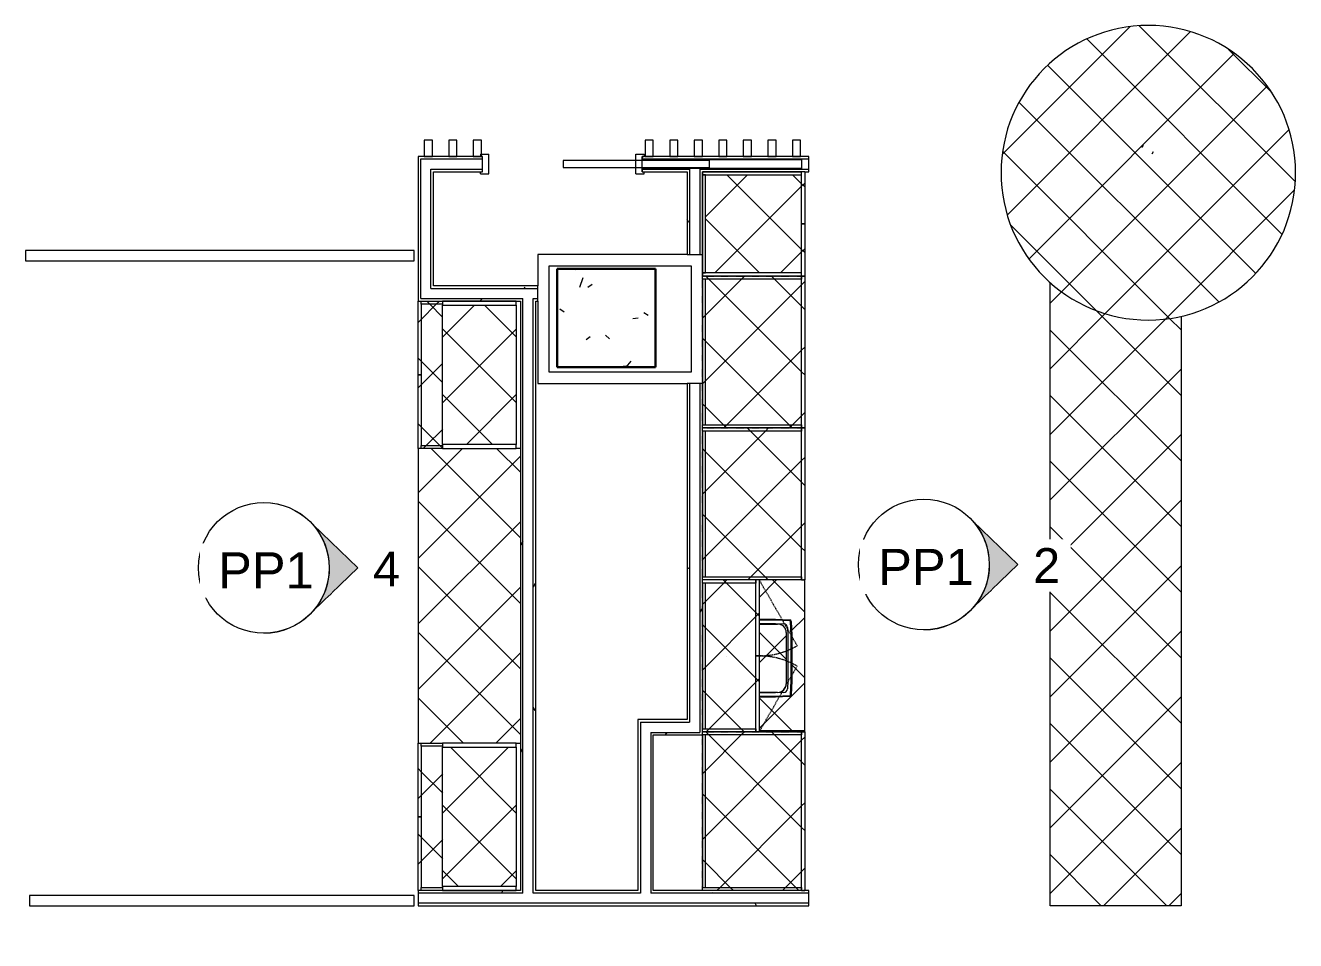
# Model space of a CAD drawing. Header units: inches. Extents: x 45807 to 48637, y -37659 to -35436.
# Drawn here: x 46047.4 to 46357.9, y -37181 to -36957.3 of the extents above; entities that cross this region are included whole.
import ezdxf

# ---------------------------------------------------------------- set-up
doc = ezdxf.new("R2010")
doc.units = ezdxf.units.IN
doc.header["$MEASUREMENT"] = 0
doc.linetypes.add('Dash', pattern=[0.25, 0.125, -0.125])
doc.linetypes.add('Hidden', pattern=[0.28125, 0.1875, -0.09375])
for name, color, linetype, lineweight in [('A-DOOR', 31, 'Continuous', 13), ('A-DOOR-FRAM', 31, 'Continuous', 20), ('A-GLAZ-CURT', 52, 'Continuous', 9), ('A-WALL', 113, 'Continuous', 9), ('A-WALL-PATT', 111, 'Continuous', 13), ('G-ANNO-SYMB', 111, 'Continuous', 9), ('I-WALL', 2, 'Continuous', 9), ('P-SANR-FIXT', 6, 'Continuous', 9), ('Q-CASE', 31, 'Continuous', 9), ('Q-CASE-HDLN', 31, 'Dash', 9), ('S-COLS', 52, 'Continuous', 9)]:
    doc.layers.add(name, color=color, linetype=linetype, lineweight=lineweight)
doc.styles.add('Arial', font='arial.ttf', dxfattribs={"height": 8.851796})
doc.styles.add('Swis721 Lt BT', font='swissl.ttf', dxfattribs={"height": 8.514638})
pattern_1 = [(0, (0, 0), (30.72, 7.68), [1.267, -21.773, 1.267, -21.773, -122.88]), (0, (0, 0), (30.72, 7.68), [-46.08, 1.267, -44.813, 1.267, -21.773, -53.76]), (0, (0, 0), (30.72, 7.68), [-115.2, 1.267, -14.093, 1.267, -37.133]), (120, (11.52, 3.84), (-22.0110751, 22.7643004), [1.267, -21.773, 1.267, -21.773, -122.88]), (120, (11.52, 3.84), (-22.0110751, 22.7643004), [-46.08, 1.267, -44.813, 1.267, -21.773, -53.76]), (120, (11.52, 3.84), (-22.0110751, 22.7643004), [-115.2, 1.267, -14.093, 1.267, -37.133]), (240, (15.36, 19.2), (-8.7089249, -30.4443004), [1.267, -21.773, 1.267, -21.773, -122.88]), (240, (15.36, 19.2), (-8.7089249, -30.4443004), [-46.08, 1.267, -44.813, 1.267, -21.773, -53.76]), (240, (15.36, 19.2), (-8.7089249, -30.4443004), [-115.2, 1.267, -14.093, 1.267, -37.133])]
pattern_2 = [(45, (0, 4), (-8.012227, 8.012227), []), (135, (0, 4), (-8.012227, -8.012227), [])]
pattern_3 = [(315, (37131.968, 46210.571), (8.012227, 8.012227), []), (45, (37131.968, 46210.571), (-8.012227, 8.012227), [])]
pattern_4 = [(315, (37020.593, 46207.619), (8.012227, 8.012227), []), (45, (37020.593, 46207.619), (-8.012227, 8.012227), [])]
pattern_5 = [(315, (37170.718, 46210.571), (8.012227, 8.012227), []), (45, (37170.718, 46210.571), (-8.012227, 8.012227), [])]
pattern_6 = [(45, (0, 0), (-8.012227, 8.012227), []), (135, (0, 0), (-8.012227, -8.012227), [])]
pattern_7 = [(315, (37094.843, 46210.571), (8.012227, 8.012227), []), (45, (37094.843, 46210.571), (-8.012227, 8.012227), [])]
pattern_8 = [(315, (37057.718, 46210.571), (8.012227, 8.012227), []), (45, (37057.718, 46210.571), (-8.012227, 8.012227), [])]
pattern_9 = [(135, (-37022.727, -46169.796), (-8.012227, -8.012227), []), (225, (-37022.727, -46169.796), (8.012227, -8.012227), [])]
pattern_10 = [(135, (-37130.727, -46169.796), (-8.012227, -8.012227), []), (225, (-37130.727, -46169.796), (8.012227, -8.012227), [])]

# ---------------------------------------------------------------- blocks, each defined once
blk = doc.blocks.new('Concrete-Rectangular-Column - 24 x 24-4718055-FIRST FLOOR CONSTRUCTION')
at = {"layer": 'S-COLS'}
h = blk.add_hatch(dxfattribs=at)
h.set_pattern_fill('FP2_2', color=256, style=0, pattern_type=2)
h.set_pattern_definition([(50, (-46189.434, 37028.848), (27.5427005, -2.409921), [2.88, -31.68]), (355, (-46189.434, 37028.848), (-5.327844, 28.884266), [2.304, -25.344]), (100.451, (-46187.138, 37028.647), (22.215316, 26.47393), [2.448, -26.924]), (46.184, (-46189.434, 37036.528), (40.981875, -6.356422), [4.32, -47.52]), (96.636, (-46186.018, 37035.998), (35.890748, 37.40619), [3.671, -40.386]), (351.184, (-46189.434, 37036.53), (35.890973, 37.406216), [3.456, -38.016]), (21, (-46185.594, 37034.608), (22.921036, -15.4607306), [2.88, -31.68]), (326, (-46185.594, 37034.608), (9.343532, 27.845738), [2.304, -25.344]), (71.451, (-46183.683, 37033.32), (32.264769, 12.384422), [2.448, -26.924]), (37.5, (-46189.434, 37028.848), (0.466855, 12.782707), [1.267, -23.77, 1.267, -24.461, -25.44]), (37.5, (-46189.434, 37028.848), (0.466855, 12.782707), [-50.765, 1.267, -24.173]), (7.5, (-46189.434, 37028.848), (10.1015895, 15.1450904), [1.267, -13.402, 1.267, -23.194, -9.696]), (7.5, (-46189.434, 37028.848), (10.1015895, 15.1450904), [-39.13, 1.267, -8.429]), (327.5, (-46197.997, 37028.848), (20.4991609, -0.8657796), [1.267, -8.333, 1.267, -28.685, -39.744]), (327.5, (-46197.997, 37028.848), (20.4991609, -0.8657796), [-39.552, 1.267, -38.477]), (317.5, (-46201.837, 37028.848), (22.3947794, 3.844288), [1.267, -11.213, 1.267, -18.624, -28.224]), (317.5, (-46201.837, 37028.848), (22.3947794, 3.844288), [-32.371, 1.267, -26.957])])
h.paths.add_polyline_path([(-12, -12), (12, -12), (12, 12), (-12, 12), (-12, 3.12)], flags=0)
at = {"layer": 'S-COLS', "lineweight": 30}
for p, q in [((12, 12), (-12, 12)), ((-12, 12), (-12, -12)), ((12, -12), (12, 12)), ((-12, -12), (12, -12))]:
    blk.add_line(p, q, dxfattribs=at)
blk = doc.blocks.new('Casework 1 - Casework 1-4851635-FIRST FLOOR CONSTRUCTION')
at = {"layer": 'Q-CASE'}
h = blk.add_hatch(dxfattribs=at)
h.set_pattern_fill('FP2_15', color=256, style=0, pattern_type=2)
h.set_pattern_definition([(45, (0, 3.25), (-8.012227, 8.012227), []), (135, (0, 3.25), (-8.012227, -8.012227), [])])
h.paths.add_polyline_path([(46234.44, -37126.47), (46237.93, -37126.47), (46237.93, -37089.6), (46226.81, -37089.6), (46226.81, -37099.22), (46230.82, -37099.22), (46234.39, -37099.42), (46234.54, -37099.49), (46234.65, -37099.74), (46234.81, -37103.7), (46234.81, -37114.24), (46234.61, -37117.8), (46234.54, -37117.96), (46234.29, -37118.07), (46230.27, -37118.22), (46226.81, -37118.22), (46226.81, -37126.47), (46234.39, -37126.47)], flags=0)
h.paths.add_polyline_path([(46231.31, -37117.07), (46231.85, -37117), (46232.36, -37116.79), (46232.79, -37116.46), (46233.13, -37116.02), (46233.33, -37115.52), (46233.41, -37114.97), (46233.39, -37102.31), (46233.33, -37101.93), (46233.13, -37101.42), (46232.78, -37100.98), (46232.36, -37100.66), (46231.85, -37100.45), (46231.31, -37100.38), (46226.81, -37100.38), (46226.81, -37117.07), (46230.83, -37117.07)], flags=0)
blk.add_line((46237.93, -37126.47), (46237.93, -37089.6), dxfattribs=at)
blk = doc.blocks.new('P-Sink-Rectangular - PSR1918-3060176-FIRST FLOOR CONSTRUCTION')
at = {"layer": 'P-SANR-FIXT'}
for p, q in [((0.5, 6.96), (0.5, 6.97)), ((-0.5, 2.97), (-0.5, 2.97)), ((-9.5, -4.97), (-9.5, -1)), ((-9.28, -1), (-9.28, -4.96)), ((-8.5, -5.01), (-8.5, -1)), ((-8.35, -5.5), (-8.35, -1)), ((-8.35, -5.5), (-8.35, -1)), ((8.35, -1), (8.35, -5.5)), ((8.35, -1), (8.35, -5.5)), ((8.5, -1), (8.5, -5.01)), ((9.28, -4.96), (9.28, -1)), ((9.5, -1), (9.5, -4.97)), ((-9.5, -4.97), (-9.28, -4.96)), ((-9.34, -8.49), (-9.5, -4.97)), ((-9.28, -4.96), (-9.13, -8.48)), ((-8.42, -6.97), (-8.5, -5.01)), ((8.5, -5.01), (8.42, -6.97)), ((9.13, -8.48), (9.28, -4.96)), ((9.5, -4.97), (9.28, -4.96)), ((9.5, -4.97), (9.34, -8.49)), ((-5.52, -9), (-8.99, -8.84)), ((-8.98, -8.63), (-5.51, -8.78)), ((-5.51, -8), (-7.47, -7.92)), ((6.25, -7.6), (-6.25, -7.6)), ((6.25, -7.6), (-6.25, -7.6)), ((-5.52, -9), (-5.51, -8.78)), ((5.52, -9), (-5.52, -9)), ((5.51, -8), (-5.51, -8)), ((-5.51, -8.78), (5.51, -8.78)), ((7.47, -7.92), (5.51, -8)), ((5.51, -8.78), (8.98, -8.63)), ((5.52, -9), (5.51, -8.78)), ((8.99, -8.84), (5.52, -9))]:
    blk.add_line(p, q, dxfattribs=at)
for centre, radius, start, end in [((-6.25, -5.5), 2.1, 180, 199.9712), ((-6.25, -5.5), 2.1, 180, 270), ((-6.25, -5.5), 2.1, 180, 270), ((6.25, -5.5), 2.1, 270, 360), ((6.25, -5.5), 2.1, 270, 360), ((6.25, -5.5), 2.1, 340.0288, 360), ((-8.97, -8.47), 0.371, 182.5667, 267.4333), ((-8.97, -8.47), 0.156, 182.5667, 267.4333), ((-7.42, -6.92), 0.995, 182.5667, 267.4333), ((-6.25, -5.5), 2.1, 205.0288, 244.9712), ((-6.25, -5.5), 2.1, 250.0288, 270), ((6.25, -5.5), 2.1, 270, 289.9712), ((6.25, -5.5), 2.1, 295.0288, 334.9712), ((7.42, -6.92), 0.995, 272.5667, 357.4333), ((8.97, -8.47), 0.156, 272.5667, 357.4333), ((8.97, -8.47), 0.371, 272.5667, 357.4333)]:
    blk.add_arc(centre, radius, start, end, dxfattribs=at)
blk = doc.blocks.new('Single Flush Pocket - Int-PO-F-WDMF-36_ x 84_-4852790-FIRST FLOOR CONSTRUCTION')
at = {"layer": 'A-DOOR', "lineweight": 20}
for p, q in [((0.1875, 0.875), (0.1875, -0.875)), ((36, 0.875), (0.1875, 0.875)), ((36, -0.875), (36, 0.875)), ((0.1875, -0.875), (36, -0.875))]:
    blk.add_line(p, q, dxfattribs=at)
at = {"layer": 'A-DOOR', "lineweight": 9}
blk.add_arc((36, 0.875), 35.8125, 180, 180.5, dxfattribs=at)
at = {"layer": 'A-DOOR-FRAM'}
for p, q in [((-20, 2.375), (-18, 2.375)), ((-20, 2.375), (-20, 1.875)), ((-20, 1.875), (-19.5, 1.875)), ((-19.5, -1.875), (-19.5, 1.875)), ((-18, -2.375), (-18, 2.375)), ((18.000004, -2.375), (18.000004, 2.375)), ((18.000004, 2.375), (20.000004, 2.375)), ((19.500004, 1.875), (20.000004, 1.875)), ((19.500004, -1.875), (19.500004, 1.875)), ((20.000004, 2.375), (20.000004, 1.875)), ((-20, -1.875), (-19.5, -1.875)), ((-20, -2.375), (-20, -1.875)), ((-20, -2.375), (-18, -2.375)), ((18.000004, -2.375), (20.000004, -2.375)), ((19.500004, -1.875), (20.000004, -1.875)), ((20.000004, -2.375), (20.000004, -1.875))]:
    blk.add_line(p, q, dxfattribs=at)
blk = doc.blocks.new('Casework 3 - Casework 3-4855344-FIRST FLOOR CONSTRUCTION')
at = {"layer": 'Q-CASE'}
h = blk.add_hatch(dxfattribs=at)
h.set_pattern_fill('FP2_16', color=256, style=0, pattern_type=2)
h.set_pattern_definition(pattern_2)
h.paths.add_polyline_path([(46297.93, -37168.47), (46329.93, -37168.47), (46329.93, -37024.39), (46328.18, -37024.8), (46324.03, -37025.29), (46319.84, -37025.29), (46315.68, -37024.8), (46311.61, -37023.84), (46307.67, -37022.4), (46303.93, -37020.52), (46300.44, -37018.22), (46297.93, -37016.12), (46297.93, -37159.01)], flags=0)
for p, q in [((46297.93, -37168.47), (46297.93, -37016.12)), ((46329.93, -37024.39), (46329.93, -37168.47)), ((46329.93, -37168.47), (46297.93, -37168.47))]:
    blk.add_line(p, q, dxfattribs=at)
blk = doc.blocks.new('CW Cupbd Ohead - 23_5_h x 13 7_8_d - 2 Doors - 1 Shelf-5302010-FIRST FLOOR CONSTRUCTION')
at = {"layer": 'Q-CASE'}
h = blk.add_hatch(dxfattribs=at)
h.set_pattern_fill('FP2_17', color=256, style=0, pattern_type=2)
h.set_pattern_definition(pattern_3)
h.paths.add_polyline_path([(2, -2.36), (2, -15.45), (2.75, -15.45), (2.75, -2.36)], flags=0)
h = blk.add_hatch(dxfattribs=at)
h.set_pattern_fill('FP2_17', color=256, style=0, pattern_type=2)
h.set_pattern_definition(pattern_3)
h.paths.add_polyline_path([(2.75, -2.36), (2.75, -3.11), (38.37, -3.11), (38.37, -2.36), (5, -2.36)], flags=0)
h = blk.add_hatch(dxfattribs=at)
h.set_pattern_fill('FP2_17', color=256, style=0, pattern_type=2)
h.set_pattern_definition(pattern_3)
h.paths.add_polyline_path([(38.37, -3.11), (38.37, -15.45), (39.12, -15.45), (39.12, -2.36), (38.37, -2.36)], flags=0)
h = blk.add_hatch(dxfattribs=at)
h.set_pattern_fill('FP2_17', color=256, style=0, pattern_type=2)
h.set_pattern_definition(pattern_3)
h.paths.add_polyline_path([(2.75, -15.45), (38.37, -15.45), (38.37, -3.11), (2.75, -3.11), (2.75, -4.94)], flags=0)
h = blk.add_hatch(dxfattribs=at)
h.set_pattern_fill('FP2_17', color=256, style=0, pattern_type=2)
h.set_pattern_definition(pattern_3)
h.paths.add_polyline_path([(2, -16.24), (20.56, -16.24), (20.56, -15.45), (2, -15.45)], flags=0)
h = blk.add_hatch(dxfattribs=at)
h.set_pattern_fill('FP2_17', color=256, style=0, pattern_type=2)
h.set_pattern_definition(pattern_3)
h.paths.add_polyline_path([(20.56, -16.24), (39.12, -16.24), (39.12, -15.45), (20.56, -15.45)], flags=0)
for p, q in [((2, -2.36), (2.75, -2.36)), ((2.75, -2.36), (2.75, -15.45)), ((38.37, -2.36), (2.75, -2.36)), ((38.37, -2.36), (39.12, -2.36)), ((38.37, -15.45), (38.37, -2.36)), ((2.75, -3.11), (38.37, -3.11)), ((2, -15.45), (20.56, -15.45)), ((2.75, -15.45), (2, -15.45)), ((20.56, -16.24), (20.56, -15.45)), ((20.56, -15.45), (39.12, -15.45)), ((20.56, -15.45), (20.56, -16.24)), ((39.12, -15.45), (38.37, -15.45)), ((20.56, -16.24), (2, -16.24)), ((39.12, -16.24), (20.56, -16.24))]:
    blk.add_line(p, q, dxfattribs=at)
at = {"layer": 'Q-CASE', "linetype": 'Hidden'}
for p, q in [((2, -16.24), (18.07, -25.52)), ((39.12, -16.24), (23.04, -25.52))]:
    blk.add_line(p, q, dxfattribs=at)
for centre, start, end in [((2, -16.24), 330, 0.5), ((39.12, -16.24), 179.5, 210)]:
    blk.add_arc(centre, 18.56, start, end, dxfattribs=at)
at = {"layer": 'Q-CASE-HDLN'}
for p, q in [((2, -2.36), (39.12, -2.36)), ((39.12, -16.24), (2, -16.24))]:
    blk.add_line(p, q, dxfattribs=at)
blk = doc.blocks.new('CW Cupbd Combined - Oven Tower 90_h x 24_d - Single Shelf-5299906-FIRST FLOOR CONSTRUCTION')
at = {"layer": 'Q-CASE'}
h = blk.add_hatch(dxfattribs=at)
h.set_pattern_fill('FP2_18', color=256, style=0, pattern_type=2)
h.set_pattern_definition(pattern_4)
h.paths.add_polyline_path([(2.75, -29.56), (26.75, -29.56), (26.75, -6.06), (2.75, -6.06), (2.75, -7.89)], flags=0)
h = blk.add_hatch(dxfattribs=at)
h.set_pattern_fill('FP2_18', color=256, style=0, pattern_type=2)
h.set_pattern_definition(pattern_4)
h.paths.add_polyline_path([(2, -30.31), (14.75, -30.31), (14.75, -29.56), (2, -29.56)], flags=0)
h = blk.add_hatch(dxfattribs=at)
h.set_pattern_fill('FP2_18', color=256, style=0, pattern_type=2)
h.set_pattern_definition(pattern_4)
h.paths.add_polyline_path([(14.75, -29.56), (14.75, -30.31), (27.5, -30.31), (27.5, -29.56), (26.75, -29.56)], flags=0)
at = {"layer": 'Q-CASE', "lineweight": 20}
for p, q in [((2.75, -5.31), (2, -5.31)), ((2.75, -29.56), (2.75, -5.31)), ((26.75, -5.31), (2.75, -5.31)), ((2.75, -5.31), (2.75, -6.06)), ((2.75, -6.06), (26.75, -6.06)), ((27.5, -5.31), (26.75, -5.31)), ((26.75, -5.31), (26.75, -29.56)), ((26.75, -6.06), (26.75, -5.31)), ((27.5, -29.56), (27.5, -5.31))]:
    blk.add_line(p, q, dxfattribs=at)
at = {"layer": 'Q-CASE'}
for p, q in [((2, -29.56), (14.75, -29.56)), ((14.75, -30.31), (2, -30.31)), ((14.75, -30.31), (14.75, -29.56)), ((14.75, -29.56), (27.5, -29.56)), ((14.75, -29.56), (14.75, -30.31)), ((27.5, -30.31), (14.75, -30.31)), ((27.5, -30.31), (27.5, -29.56))]:
    blk.add_line(p, q, dxfattribs=at)
blk = doc.blocks.new('CW Cupbd Ohead - 23_5_h x 13 7_8_d - Tophung - 1 Shelf-5298742-FIRST FLOOR CONSTRUCTION')
at = {"layer": 'Q-CASE'}
h = blk.add_hatch(dxfattribs=at)
h.set_pattern_fill('FP2_19', color=256, style=0, pattern_type=2)
h.set_pattern_definition(pattern_5)
h.paths.add_polyline_path([(2, -26.57), (2.75, -26.57), (2.75, -2.36), (2, -2.36), (2, -3.11)], flags=0)
h = blk.add_hatch(dxfattribs=at)
h.set_pattern_fill('FP2_19', color=256, style=0, pattern_type=2)
h.set_pattern_definition(pattern_5)
h.paths.add_polyline_path([(2.75, -3.11), (40, -3.11), (40, -2.36), (2.75, -2.36)], flags=0)
h = blk.add_hatch(dxfattribs=at)
h.set_pattern_fill('FP2_19', color=256, style=0, pattern_type=2)
h.set_pattern_definition(pattern_5)
h.paths.add_polyline_path([(40, -21.46), (40, -26.57), (40.75, -26.57), (40.75, -2.36), (40, -2.36), (40, -4.94)], flags=0)
h = blk.add_hatch(dxfattribs=at)
h.set_pattern_fill('FP2_19', color=256, style=0, pattern_type=2)
h.set_pattern_definition(pattern_5)
h.paths.add_polyline_path([(2.75, -26.57), (40, -26.57), (40, -3.11), (2.75, -3.11)], flags=0)
at = {"layer": 'Q-CASE-HDLN', "linetype": 'Continuous'}
h = blk.add_hatch(dxfattribs=at)
h.set_pattern_fill('FP2_19', color=256, style=0, pattern_type=2)
h.set_pattern_definition(pattern_5)
h.paths.add_polyline_path([(2, -26.57), (2, -27.36), (40.75, -27.36), (40.75, -26.57), (7.71, -26.57)], flags=0)
at = {"layer": 'Q-CASE'}
for p, q in [((2, -2.36), (2.75, -2.36)), ((2, -26.57), (2, -2.36)), ((2.75, -2.36), (2.75, -26.57)), ((40, -2.36), (2.75, -2.36)), ((40, -2.36), (40.75, -2.36)), ((40, -26.57), (40, -2.36)), ((40.75, -26.57), (40.75, -2.36)), ((2.75, -3.11), (40, -3.11)), ((2, -26.57), (40.75, -26.57)), ((2, -26.57), (2, -27.36)), ((2.75, -26.57), (2, -26.57)), ((40.75, -27.36), (2, -27.36)), ((40.75, -26.57), (40, -26.57)), ((40.75, -27.36), (40.75, -26.57))]:
    blk.add_line(p, q, dxfattribs=at)
at = {"layer": 'Q-CASE-HDLN'}
for p, q in [((2, -27.36), (2, -2.36)), ((2, -2.36), (40.75, -2.36)), ((40.75, -2.36), (40.75, -27.36)), ((40.75, -27.36), (2, -27.36))]:
    blk.add_line(p, q, dxfattribs=at)
blk = doc.blocks.new('Casework 6 - Casework 2-4889148-FIRST FLOOR CONSTRUCTION')
at = {"layer": 'Q-CASE'}
h = blk.add_hatch(dxfattribs=at)
h.set_pattern_fill('FP2_20', color=256, style=0, pattern_type=2)
h.set_pattern_definition(pattern_6)
h.paths.add_polyline_path([(46143.43, -37132.72), (46168.43, -37132.72), (46168.43, -37060.72), (46143.43, -37060.72), (46143.43, -37085.38)], flags=0)
for p, q in [((46143.43, -37060.72), (46143.43, -37085.38)), ((46149.43, -37060.72), (46143.43, -37060.72)), ((46168.43, -37060.72), (46167.43, -37060.72)), ((46143.43, -37085.38), (46143.43, -37132.72)), ((46143.43, -37132.72), (46149.43, -37132.72)), ((46167.43, -37132.72), (46168.43, -37132.72))]:
    blk.add_line(p, q, dxfattribs=at)
blk = doc.blocks.new('FP_2_34-FIRST FLOOR CONSTRUCTION')
at = {"layer": 'Q-CASE'}
blk.add_line((46322.86, -36984.71), (46323.22, -36984.13), dxfattribs=at)
blk = doc.blocks.new('FP_2_35-FIRST FLOOR CONSTRUCTION')
at = {"layer": 'Q-CASE'}
blk.add_line((46320.65, -36982.57), (46320.3, -36983.15), dxfattribs=at)
blk = doc.blocks.new('Casework 7 - Casework 7-4890454-FIRST FLOOR CONSTRUCTION')
at = {"layer": 'Q-CASE'}
h = blk.add_hatch(dxfattribs=at)
h.set_pattern_fill('FP2_16', color=256, style=0, pattern_type=2)
h.set_pattern_definition(pattern_2)
h.paths.add_polyline_path([(46324.03, -37025.29), (46328.18, -37024.8), (46332.26, -37023.84), (46336.19, -37022.4), (46339.93, -37020.52), (46343.43, -37018.22), (46346.77, -37015.39), (46349.51, -37012.49), (46352.01, -37009.13), (46354.1, -37005.5), (46355.76, -37001.66), (46356.96, -36997.65), (46357.69, -36993.53), (46357.93, -36989.35), (46357.69, -36985.17), (46356.96, -36981.05), (46355.76, -36977.03), (46354.1, -36973.19), (46352.01, -36969.57), (46349.51, -36966.21), (46346.64, -36963.16), (46343.43, -36960.47), (46339.93, -36958.17), (46336.19, -36956.29), (46332.26, -36954.86), (46328.18, -36953.89), (46324.03, -36953.41), (46319.84, -36953.41), (46315.68, -36953.89), (46311.61, -36954.86), (46307.67, -36956.29), (46303.93, -36958.17), (46300.44, -36960.47), (46297.23, -36963.16), (46294.36, -36966.21), (46291.86, -36969.57), (46289.76, -36973.19), (46288.1, -36977.03), (46286.9, -36981.05), (46286.18, -36985.17), (46285.93, -36989.35), (46286.18, -36993.53), (46286.9, -36997.65), (46288.1, -37001.66), (46289.76, -37005.5), (46291.86, -37009.13), (46294.36, -37012.49), (46297.23, -37015.53), (46300.44, -37018.22), (46303.93, -37020.52), (46307.67, -37022.4), (46311.61, -37023.84), (46315.68, -37024.8), (46319.84, -37025.29)], flags=0)
for start, end in [(0, 180), (180, 0)]:
    blk.add_arc((46321.93, -36989.35), 36, start, end, dxfattribs=at)
for name in ['FP_2_35-FIRST FLOOR CONSTRUCTION', 'FP_2_34-FIRST FLOOR CONSTRUCTION']:
    blk.add_blockref(name, (0, 0), dxfattribs=at)
blk = doc.blocks.new('Casework 9 - Casework 9-5022409-FIRST FLOOR CONSTRUCTION')
at = {"layer": 'Q-CASE', "lineweight": 20}
for p, q in [((46146.93, -36985.35), (46144.93, -36985.35)), ((46144.93, -36985.35), (46144.93, -36989.35)), ((46146.93, -36989.35), (46146.93, -36985.35)), ((46152.93, -36985.35), (46150.93, -36985.35)), ((46150.93, -36985.35), (46150.93, -36989.35)), ((46152.93, -36989.35), (46152.93, -36985.35)), ((46158.93, -36985.35), (46156.93, -36985.35)), ((46156.93, -36985.35), (46156.93, -36989.35)), ((46158.93, -36989.35), (46158.93, -36985.35)), ((46200.93, -36985.35), (46198.93, -36985.35)), ((46198.93, -36985.35), (46198.93, -36989.35)), ((46200.93, -36989.35), (46200.93, -36985.35)), ((46206.93, -36985.35), (46204.93, -36985.35)), ((46204.93, -36985.35), (46204.93, -36989.35)), ((46206.93, -36989.35), (46206.93, -36985.35)), ((46212.93, -36985.35), (46210.93, -36985.35)), ((46210.93, -36985.35), (46210.93, -36989.35)), ((46212.93, -36989.35), (46212.93, -36985.35)), ((46218.93, -36985.35), (46216.93, -36985.35)), ((46216.93, -36985.35), (46216.93, -36989.35)), ((46218.93, -36989.35), (46218.93, -36985.35)), ((46224.93, -36985.35), (46222.93, -36985.35)), ((46222.93, -36985.35), (46222.93, -36989.35)), ((46224.93, -36989.35), (46224.93, -36985.35)), ((46230.93, -36985.35), (46228.93, -36985.35)), ((46228.93, -36985.35), (46228.93, -36989.35)), ((46230.93, -36989.35), (46230.93, -36985.35)), ((46236.93, -36985.35), (46234.93, -36985.35)), ((46234.93, -36985.35), (46234.93, -36989.35)), ((46236.93, -36989.35), (46236.93, -36985.35)), ((46144.93, -36989.35), (46146.93, -36989.35)), ((46150.93, -36989.35), (46152.93, -36989.35)), ((46156.93, -36989.35), (46158.93, -36989.35)), ((46198.93, -36989.35), (46200.93, -36989.35)), ((46204.93, -36989.35), (46206.93, -36989.35)), ((46210.93, -36989.35), (46212.93, -36989.35)), ((46216.93, -36989.35), (46218.93, -36989.35)), ((46222.93, -36989.35), (46224.93, -36989.35)), ((46228.93, -36989.35), (46230.93, -36989.35)), ((46234.93, -36989.35), (46236.93, -36989.35)), ((46146.93, -37236.47), (46144.93, -37236.47)), ((46144.93, -37236.47), (46144.93, -37240.47)), ((46146.93, -37240.47), (46146.93, -37236.47)), ((46152.93, -37236.47), (46150.93, -37236.47)), ((46150.93, -37236.47), (46150.93, -37240.47)), ((46152.93, -37240.47), (46152.93, -37236.47)), ((46158.93, -37236.47), (46156.93, -37236.47)), ((46156.93, -37236.47), (46156.93, -37240.47)), ((46158.93, -37240.47), (46158.93, -37236.47)), ((46164.93, -37236.47), (46162.93, -37236.47)), ((46162.93, -37236.47), (46162.93, -37240.47)), ((46164.93, -37240.47), (46164.93, -37236.47)), ((46170.93, -37236.47), (46168.93, -37236.47)), ((46168.93, -37236.47), (46168.93, -37240.47)), ((46170.93, -37240.47), (46170.93, -37236.47)), ((46176.93, -37236.47), (46174.93, -37236.47)), ((46174.93, -37236.47), (46174.93, -37240.47)), ((46176.93, -37240.47), (46176.93, -37236.47)), ((46182.93, -37236.47), (46180.93, -37236.47)), ((46180.93, -37236.47), (46180.93, -37240.47)), ((46182.93, -37240.47), (46182.93, -37236.47)), ((46188.93, -37236.47), (46186.93, -37236.47)), ((46186.93, -37236.47), (46186.93, -37240.47)), ((46188.93, -37240.47), (46188.93, -37236.47)), ((46194.93, -37236.47), (46192.93, -37236.47)), ((46192.93, -37236.47), (46192.93, -37240.47)), ((46194.93, -37240.47), (46194.93, -37236.47)), ((46200.93, -37236.47), (46198.93, -37236.47)), ((46198.93, -37236.47), (46198.93, -37240.47)), ((46200.93, -37240.47), (46200.93, -37236.47)), ((46206.93, -37236.47), (46204.93, -37236.47)), ((46204.93, -37236.47), (46204.93, -37240.47)), ((46206.93, -37240.47), (46206.93, -37236.47)), ((46212.93, -37236.47), (46210.93, -37236.47)), ((46210.93, -37236.47), (46210.93, -37240.47)), ((46212.93, -37240.47), (46212.93, -37236.47)), ((46218.93, -37236.47), (46216.93, -37236.47)), ((46216.93, -37236.47), (46216.93, -37240.47)), ((46218.93, -37240.47), (46218.93, -37236.47)), ((46224.93, -37236.47), (46222.93, -37236.47)), ((46222.93, -37236.47), (46222.93, -37240.47)), ((46224.93, -37240.47), (46224.93, -37236.47)), ((46230.93, -37236.47), (46228.93, -37236.47)), ((46228.93, -37236.47), (46228.93, -37240.47)), ((46230.93, -37240.47), (46230.93, -37236.47)), ((46236.93, -37236.47), (46234.93, -37236.47)), ((46234.93, -37236.47), (46234.93, -37240.47)), ((46236.93, -37240.47), (46236.93, -37236.47)), ((46144.93, -37240.47), (46146.93, -37240.47)), ((46150.93, -37240.47), (46152.93, -37240.47)), ((46156.93, -37240.47), (46158.93, -37240.47)), ((46162.93, -37240.47), (46164.93, -37240.47)), ((46168.93, -37240.47), (46170.93, -37240.47)), ((46174.93, -37240.47), (46176.93, -37240.47)), ((46180.93, -37240.47), (46182.93, -37240.47)), ((46186.93, -37240.47), (46188.93, -37240.47)), ((46192.93, -37240.47), (46194.93, -37240.47)), ((46198.93, -37240.47), (46200.93, -37240.47)), ((46204.93, -37240.47), (46206.93, -37240.47)), ((46210.93, -37240.47), (46212.93, -37240.47)), ((46216.93, -37240.47), (46218.93, -37240.47)), ((46222.93, -37240.47), (46224.93, -37240.47)), ((46228.93, -37240.47), (46230.93, -37240.47)), ((46234.93, -37240.47), (46236.93, -37240.47))]:
    blk.add_line(p, q, dxfattribs=at)
blk = doc.blocks.new('Casework 14 - Casework 14-5071672-FIRST FLOOR CONSTRUCTION')
at = {"layer": 'Q-CASE', "lineweight": 20}
for p, q in [((46237.93, -37129.72), (46226.81, -37129.72)), ((46237.93, -37129.97), (46237.93, -37129.72))]:
    blk.add_line(p, q, dxfattribs=at)
blk = doc.blocks.new('CW Cupbd Ohead - 23_5_h x 13 7_8_d - Tophung - 1 Shelf-5302093-FIRST FLOOR CONSTRUCTION')
at = {"layer": 'Q-CASE'}
h = blk.add_hatch(dxfattribs=at)
h.set_pattern_fill('FP2_41', color=256, style=0, pattern_type=2)
h.set_pattern_definition(pattern_7)
h.paths.add_polyline_path([(2, -21.46), (2, -26.57), (2.75, -26.57), (2.75, -2.36), (2, -2.36), (2, -15.45)], flags=0)
h = blk.add_hatch(dxfattribs=at)
h.set_pattern_fill('FP2_41', color=256, style=0, pattern_type=2)
h.set_pattern_definition(pattern_7)
h.paths.add_polyline_path([(2.75, -3.11), (38.37, -3.11), (38.37, -2.36), (2.75, -2.36)], flags=0)
h = blk.add_hatch(dxfattribs=at)
h.set_pattern_fill('FP2_41', color=256, style=0, pattern_type=2)
h.set_pattern_definition(pattern_7)
h.paths.add_polyline_path([(38.37, -26.57), (39.12, -26.57), (39.12, -2.36), (38.37, -2.36), (38.37, -4.94)], flags=0)
h = blk.add_hatch(dxfattribs=at)
h.set_pattern_fill('FP2_41', color=256, style=0, pattern_type=2)
h.set_pattern_definition(pattern_7)
h.paths.add_polyline_path([(2.75, -3.11), (2.75, -26.57), (38.37, -26.57), (38.37, -3.11)], flags=0)
at = {"layer": 'Q-CASE-HDLN', "linetype": 'Continuous'}
h = blk.add_hatch(dxfattribs=at)
h.set_pattern_fill('FP2_41', color=256, style=0, pattern_type=2)
h.set_pattern_definition(pattern_7)
h.paths.add_polyline_path([(2, -26.57), (2, -27.36), (39.12, -27.36), (39.12, -26.57), (3.64, -26.57)], flags=0)
at = {"layer": 'Q-CASE'}
for p, q in [((2, -2.36), (2.75, -2.36)), ((2, -26.57), (2, -2.36)), ((2.75, -2.36), (2.75, -26.57)), ((38.37, -2.36), (2.75, -2.36)), ((38.37, -2.36), (39.12, -2.36)), ((38.37, -26.57), (38.37, -2.36)), ((39.12, -26.57), (39.12, -2.36)), ((2.75, -3.11), (38.37, -3.11)), ((2, -26.57), (39.12, -26.57)), ((2, -26.57), (2, -27.36)), ((2.75, -26.57), (2, -26.57)), ((39.12, -27.36), (2, -27.36)), ((39.12, -26.57), (38.37, -26.57)), ((39.12, -27.36), (39.12, -26.57))]:
    blk.add_line(p, q, dxfattribs=at)
at = {"layer": 'Q-CASE-HDLN'}
for p, q in [((2, -27.36), (2, -2.36)), ((2, -2.36), (39.12, -2.36)), ((39.12, -2.36), (39.12, -27.36)), ((39.12, -27.36), (2, -27.36))]:
    blk.add_line(p, q, dxfattribs=at)
blk = doc.blocks.new('CW Cupbd Ohead - 23_5_h x 13 7_8_d - Tophung - 1 Shelf-V36-FIRST FLOOR CONSTRUCTION')
at = {"layer": 'Q-CASE'}
h = blk.add_hatch(dxfattribs=at)
h.set_pattern_fill('FP2_42', color=256, style=0, pattern_type=2)
h.set_pattern_definition(pattern_8)
h.paths.add_polyline_path([(2, -3.11), (2, -26.57), (2.75, -26.57), (2.75, -2.36), (2, -2.36)], flags=0)
h = blk.add_hatch(dxfattribs=at)
h.set_pattern_fill('FP2_42', color=256, style=0, pattern_type=2)
h.set_pattern_definition(pattern_8)
h.paths.add_polyline_path([(2.75, -3.11), (38.37, -3.11), (38.37, -2.36), (2.75, -2.36)], flags=0)
h = blk.add_hatch(dxfattribs=at)
h.set_pattern_fill('FP2_42', color=256, style=0, pattern_type=2)
h.set_pattern_definition(pattern_8)
h.paths.add_polyline_path([(38.37, -26.57), (39.12, -26.57), (39.12, -2.36), (38.37, -2.36), (38.37, -4.94)], flags=0)
h = blk.add_hatch(dxfattribs=at)
h.set_pattern_fill('FP2_42', color=256, style=0, pattern_type=2)
h.set_pattern_definition(pattern_8)
h.paths.add_polyline_path([(2.75, -26.57), (38.37, -26.57), (38.37, -3.11), (2.75, -3.11), (2.75, -4.94)], flags=0)
at = {"layer": 'Q-CASE-HDLN', "linetype": 'Continuous'}
h = blk.add_hatch(dxfattribs=at)
h.set_pattern_fill('FP2_42', color=256, style=0, pattern_type=2)
h.set_pattern_definition(pattern_8)
h.paths.add_polyline_path([(2, -27.36), (39.12, -27.36), (39.12, -26.57), (2, -26.57)], flags=0)
at = {"layer": 'Q-CASE'}
for p, q in [((2, -2.36), (2.75, -2.36)), ((2, -26.57), (2, -2.36)), ((2.75, -2.36), (2.75, -26.57)), ((38.37, -2.36), (2.75, -2.36)), ((38.37, -2.36), (39.12, -2.36)), ((38.37, -26.57), (38.37, -2.36)), ((39.12, -26.57), (39.12, -2.36)), ((2.75, -3.11), (38.37, -3.11)), ((2, -26.57), (39.12, -26.57)), ((2, -26.57), (2, -27.36)), ((2.75, -26.57), (2, -26.57)), ((39.12, -27.36), (2, -27.36)), ((39.12, -26.57), (38.37, -26.57)), ((39.12, -27.36), (39.12, -26.57))]:
    blk.add_line(p, q, dxfattribs=at)
at = {"layer": 'Q-CASE-HDLN'}
for p, q in [((2, -27.36), (2, -2.36)), ((2, -2.36), (39.12, -2.36)), ((39.12, -2.36), (39.12, -27.36)), ((39.12, -27.36), (2, -27.36))]:
    blk.add_line(p, q, dxfattribs=at)
blk = doc.blocks.new('CW Cupbd - UB 34_5_h x 24_d - 2 Doors TRENDWAY-5404264-FIRST FLOOR CONSTRUCTION')
at = {"layer": 'Q-CASE'}
h = blk.add_hatch(dxfattribs=at)
h.set_pattern_fill('FP2_43', color=256, style=0, pattern_type=2)
h.set_pattern_definition(pattern_9)
h.paths.add_polyline_path([(2.75, -20.36), (2, -20.38), (2, -25.61), (2.75, -25.61), (2.75, -20.38)], flags=0)
h = blk.add_hatch(dxfattribs=at)
h.set_pattern_fill('FP2_43', color=256, style=0, pattern_type=2)
h.set_pattern_definition(pattern_9)
h.paths.add_polyline_path([(37.25, -25.61), (37.25, -20.36), (2.75, -20.38), (2.75, -25.61), (36.99, -25.61)], flags=0)
h = blk.add_hatch(dxfattribs=at)
h.set_pattern_fill('FP2_43', color=256, style=0, pattern_type=2)
h.set_pattern_definition(pattern_9)
h.paths.add_polyline_path([(38, -20.36), (37.99, -20.36), (37.25, -20.36), (37.25, -25.61), (38, -25.61)], flags=0)
h = blk.add_hatch(dxfattribs=at)
h.set_pattern_fill('FP2_43', color=256, style=0, pattern_type=2)
h.set_pattern_definition(pattern_9)
h.paths.add_polyline_path([(20, -26.36), (20, -25.61), (2, -25.61), (2, -26.36)], flags=0)
h = blk.add_hatch(dxfattribs=at)
h.set_pattern_fill('FP2_43', color=256, style=0, pattern_type=2)
h.set_pattern_definition(pattern_9)
h.paths.add_polyline_path([(38, -26.36), (38, -25.61), (20, -25.61), (20, -26.36), (37.25, -26.36)], flags=0)
for p, q in [((2.75, -20.38), (2.75, -25.61)), ((37.25, -25.61), (37.25, -20.36)), ((2.75, -25.61), (2, -25.61)), ((20, -26.36), (2, -26.36)), ((2.75, -25.61), (20, -25.61)), ((20, -26.36), (20, -25.61)), ((20, -25.61), (37.25, -25.61)), ((20, -25.61), (20, -26.36)), ((38, -26.36), (20, -26.36)), ((38, -25.61), (37.25, -25.61))]:
    blk.add_line(p, q, dxfattribs=at)
blk = doc.blocks.new('CW Cupbd - UB 34_5_h x 24_d - 2 Doors TRENDWAY-V37-FIRST FLOOR CONSTRUCTION')
at = {"layer": 'Q-CASE'}
h = blk.add_hatch(dxfattribs=at)
h.set_pattern_fill('FP2_44', color=256, style=0, pattern_type=2)
h.set_pattern_definition(pattern_10)
h.paths.add_polyline_path([(2.75, -20.36), (2, -20.36), (2, -25.61), (2.75, -25.61)], flags=0)
h = blk.add_hatch(dxfattribs=at)
h.set_pattern_fill('FP2_44', color=256, style=0, pattern_type=2)
h.set_pattern_definition(pattern_10)
h.paths.add_polyline_path([(37.25, -25.61), (37.25, -20.36), (2.75, -20.36), (2.75, -25.61), (36.99, -25.61)], flags=0)
h = blk.add_hatch(dxfattribs=at)
h.set_pattern_fill('FP2_44', color=256, style=0, pattern_type=2)
h.set_pattern_definition(pattern_10)
h.paths.add_polyline_path([(38, -20.36), (37.99, -20.36), (37.25, -20.36), (37.25, -25.61), (38, -25.61)], flags=0)
h = blk.add_hatch(dxfattribs=at)
h.set_pattern_fill('FP2_44', color=256, style=0, pattern_type=2)
h.set_pattern_definition(pattern_10)
h.paths.add_polyline_path([(20, -25.61), (2, -25.61), (2, -26.36), (20, -26.36)], flags=0)
h = blk.add_hatch(dxfattribs=at)
h.set_pattern_fill('FP2_44', color=256, style=0, pattern_type=2)
h.set_pattern_definition(pattern_10)
h.paths.add_polyline_path([(38, -25.61), (20, -25.61), (20, -26.36), (38, -26.36)], flags=0)
for p, q in [((2.75, -20.36), (2.75, -25.61)), ((37.25, -25.61), (37.25, -20.36)), ((2.75, -25.61), (2, -25.61)), ((20, -26.36), (2, -26.36)), ((2.75, -25.61), (20, -25.61)), ((20, -26.36), (20, -25.61)), ((20, -25.61), (37.25, -25.61)), ((20, -25.61), (20, -26.36)), ((38, -26.36), (20, -26.36)), ((38, -25.61), (37.25, -25.61))]:
    blk.add_line(p, q, dxfattribs=at)
blk = doc.blocks.new('Casework 10 - Casework 8-5405113-FIRST FLOOR CONSTRUCTION')
at = {"layer": 'Q-CASE'}
h = blk.add_hatch(dxfattribs=at)
h.set_pattern_fill('FP2_20', color=256, style=0, pattern_type=2)
h.set_pattern_definition(pattern_6)
h.paths.add_polyline_path([(46167.43, -37059.72), (46167.43, -37025.72), (46149.43, -37025.72), (46149.43, -37059.72), (46166.68, -37059.72)], flags=0)
at = {"layer": 'Q-CASE', "lineweight": 20}
for p, q in [((46167.43, -37024.72), (46149.43, -37024.72)), ((46149.43, -37024.72), (46149.43, -37025.72)), ((46149.43, -37025.72), (46167.43, -37025.72)), ((46167.43, -37025.72), (46167.43, -37024.72)), ((46167.43, -37059.72), (46149.43, -37059.72)), ((46149.43, -37059.72), (46149.43, -37060.72)), ((46149.43, -37060.72), (46167.43, -37060.72)), ((46167.43, -37060.72), (46167.43, -37059.72))]:
    blk.add_line(p, q, dxfattribs=at)
at = {"layer": 'Q-CASE'}
for p, q in [((46149.43, -37059.72), (46149.43, -37025.72)), ((46167.43, -37025.72), (46167.43, -37059.72))]:
    blk.add_line(p, q, dxfattribs=at)
blk = doc.blocks.new('Casework 16 - Casework 8-5406162-FIRST FLOOR CONSTRUCTION')
at = {"layer": 'Q-CASE'}
h = blk.add_hatch(dxfattribs=at)
h.set_pattern_fill('FP2_45', color=256, style=0, pattern_type=2)
h.set_pattern_definition([(45, (0, 108), (-8.012227, 8.012227), []), (135, (0, 108), (-8.012227, -8.012227), [])])
h.paths.add_polyline_path([(46149.43, -37059.72), (46167.43, -37059.72), (46167.43, -37025.72), (46149.43, -37025.72), (46149.43, -37055.01)], flags=0)
at = {"layer": 'Q-CASE', "lineweight": 20}
for p, q in [((46167.43, -37024.72), (46149.43, -37024.72)), ((46149.43, -37024.72), (46149.43, -37025.72)), ((46149.43, -37025.72), (46167.43, -37025.72)), ((46167.43, -37025.72), (46167.43, -37024.72)), ((46167.43, -37059.72), (46149.43, -37059.72)), ((46149.43, -37059.72), (46149.43, -37060.72)), ((46149.43, -37060.72), (46167.43, -37060.72)), ((46167.43, -37060.72), (46167.43, -37059.72))]:
    blk.add_line(p, q, dxfattribs=at)
at = {"layer": 'Q-CASE'}
for p, q in [((46149.43, -37059.72), (46149.43, -37025.72)), ((46167.43, -37025.72), (46167.43, -37059.72))]:
    blk.add_line(p, q, dxfattribs=at)
blk = doc.blocks.new('System Panel - Solid-5414297-FIRST FLOOR CONSTRUCTION')
at = {"layer": 'A-GLAZ-CURT', "lineweight": 13}
for p, q in [((47.5, 2.5), (-47.5, 2.5)), ((-47.5, 2.5), (-47.5, 0)), ((-47.5, 0), (47.5, 0)), ((47.5, 0), (47.5, 2.5))]:
    blk.add_line(p, q, dxfattribs=at)
blk = doc.blocks.new('System Panel - Solid-5414366-FIRST FLOOR CONSTRUCTION')
at = {"layer": 'A-GLAZ-CURT', "lineweight": 13}
for p, q in [((47, 2.5), (-47, 2.5)), ((-47, 2.5), (-47, 0)), ((-47, 0), (47, 0)), ((47, 0), (47, 2.5))]:
    blk.add_line(p, q, dxfattribs=at)
blk = doc.blocks.new('Elevation - Filled Arrow 2-347888-FIRST FLOOR CONSTRUCTION')
at = {"layer": 'G-ANNO-SYMB'}
blk.add_circle((0, 0), 0.1664, dxfattribs=at)
blk = doc.blocks.new('Elevation - Filled Arrow-151867-FIRST FLOOR CONSTRUCTION')
at = {"layer": 'G-ANNO-SYMB'}
h = blk.add_hatch(color=256, dxfattribs=at)
edge = h.paths.add_edge_path(flags=0)
edge.add_line((0, 0.2393), (0.1103, 0.1247))
edge.add_arc((-0.0002, -0.0002), 0.1667, 48.498, 130.5571)
edge.add_line((-0.1085, 0.1265), (0, 0.2393))
for p, q in [((0, 0.2393), (-0.1085, 0.1265)), ((-0.1084, 0.1266), (0, 0.2393)), ((0, 0.2393), (-0.1084, 0.1266)), ((0, 0.2393), (0.11, 0.1249)), ((0.1103, 0.1247), (0, 0.2393))]:
    blk.add_line(p, q, dxfattribs=at)
blk.add_arc((-0.0002, -0.0002), 0.1667, 48.498, 130.5571, dxfattribs=at)
blk.add_ellipse((-0.0002, -0.0001), major_axis=(-0.1667, 0), ratio=0.999376, start_param=3.141593, end_param=6.283185, dxfattribs=at)

msp = doc.modelspace()

# ---------------------------------------------------------------- hatches: boundary and pattern name
at = {"layer": 'A-WALL-PATT', "lineweight": 9}
h = msp.add_hatch(dxfattribs=at)
h.set_pattern_fill('FP2_14', color=256, style=0, pattern_type=2)
h.set_pattern_definition(pattern_1)
h.paths.add_polyline_path([(46209.81, -37013.35), (46209.81, -36993.1), (46209.18, -36993.1), (46209.18, -37013.35)], flags=0)
h = msp.add_hatch(dxfattribs=at)
h.set_pattern_fill('FP2_14', color=256, style=0, pattern_type=2)
h.set_pattern_definition(pattern_1)
h.paths.add_polyline_path([(46147.18, -37021.6), (46172.68, -37021.6), (46172.68, -37020.97), (46147.18, -37020.97)], flags=0)
h = msp.add_hatch(dxfattribs=at)
h.set_pattern_fill('FP2_14', color=256, style=0, pattern_type=2)
h.set_pattern_definition(pattern_1)
h.paths.add_polyline_path([(46147.18, -37024.72), (46169.06, -37024.72), (46169.06, -37024.1), (46144.06, -37024.1), (46144.07, -37024.72), (46146.56, -37024.72)], flags=0)
h.paths.add_polyline_path([(46172.68, -37024.72), (46172.68, -37024.1), (46171.56, -37024.1), (46171.56, -37024.72), (46172.47, -37024.72)], flags=0)
h = msp.add_hatch(dxfattribs=at)
h.set_pattern_fill('FP2_14', color=256, style=0, pattern_type=2)
h.set_pattern_definition(pattern_1)
h.paths.add_polyline_path([(46169.06, -37168.72), (46169.06, -37024.72), (46168.43, -37024.72), (46168.43, -37168.72)], flags=0)
h = msp.add_hatch(dxfattribs=at)
h.set_pattern_fill('FP2_14', color=256, style=0, pattern_type=2)
h.set_pattern_definition(pattern_1)
h.paths.add_polyline_path([(46172.18, -37168.72), (46172.18, -37024.72), (46171.56, -37024.72), (46171.56, -37168.72)], flags=0)
h = msp.add_hatch(dxfattribs=at)
h.set_pattern_fill('FP2_14', color=256, style=0, pattern_type=2)
h.set_pattern_definition(pattern_1)
h.paths.add_polyline_path([(46209.18, -37126.97), (46209.81, -37126.97), (46209.81, -37044.85), (46209.18, -37044.85), (46209.18, -37105.56)], flags=0)
h = msp.add_hatch(dxfattribs=at)
h.set_pattern_fill('FP2_14', color=256, style=0, pattern_type=2)
h.set_pattern_definition(pattern_1)
h.paths.add_polyline_path([(46212.31, -37130.1), (46212.93, -37130.06), (46212.93, -37044.85), (46212.31, -37044.85), (46212.31, -37129.97)], flags=0)
h = msp.add_hatch(dxfattribs=at)
h.set_pattern_fill('FP2_14', color=256, style=0, pattern_type=2)
h.set_pattern_definition(pattern_1)
h.paths.add_polyline_path([(46212.93, -37130.72), (46212.93, -37130.1), (46200.31, -37130.1), (46200.31, -37130.72), (46212.31, -37130.72)], flags=0)
h = msp.add_hatch(dxfattribs=at)
h.set_pattern_fill('FP2_14', color=256, style=0, pattern_type=2)
h.set_pattern_definition(pattern_1)
h.paths.add_polyline_path([(46237.15, -37169.35), (46238.93, -37169.35), (46238.93, -37168.72), (46200.31, -37168.72), (46200.31, -37169.35), (46213.68, -37169.35)], flags=0)
h.paths.add_polyline_path([(46149.43, -37169.35), (46169.06, -37169.35), (46169.06, -37168.72), (46143.43, -37168.72), (46143.43, -37169.35), (46144.18, -37169.35)], flags=0)
h.paths.add_polyline_path([(46197.81, -37169.35), (46197.81, -37168.72), (46171.56, -37168.72), (46171.56, -37169.35), (46197.18, -37169.35)], flags=0)
h = msp.add_hatch(dxfattribs=at)
h.set_pattern_fill('FP2_14', color=256, style=0, pattern_type=2)
h.set_pattern_definition(pattern_1)
h.paths.add_polyline_path([(46237.15, -37172.47), (46238.93, -37172.47), (46238.93, -37171.85), (46143.43, -37171.85), (46143.43, -37172.47), (46213.68, -37172.47)], flags=0)

# ---------------------------------------------------------------- linework, layer by layer
at = {"layer": 'A-WALL', "lineweight": 13}
for p, q in [((46144.06, -36989.97), (46159.18, -36989.97)), ((46144.06, -37024.1), (46144.06, -36989.97)), ((46146.56, -36992.47), (46159.18, -36992.47)), ((46146.56, -37021.6), (46146.56, -36992.47)), ((46198.18, -36989.97), (46238.93, -36989.97)), ((46198.18, -36992.47), (46209.81, -36992.47)), ((46209.81, -36992.47), (46209.81, -37013.35)), ((46212.31, -36992.47), (46238.93, -36992.47)), ((46212.31, -36992.47), (46212.31, -37013.35)), ((46209.18, -37013.35), (46212.93, -37013.35)), ((46146.56, -37021.6), (46172.68, -37021.6)), ((46172.68, -37024.72), (46172.68, -37020.97)), ((46144.06, -37024.1), (46169.06, -37024.1)), ((46169.06, -37169.35), (46169.06, -37024.1)), ((46171.56, -37024.1), (46172.68, -37024.1)), ((46171.56, -37169.35), (46171.56, -37024.1)), ((46212.93, -37044.85), (46209.18, -37044.85)), ((46209.81, -37044.85), (46209.81, -37127.6)), ((46212.31, -37044.85), (46212.31, -37130.1)), ((46197.81, -37127.6), (46209.81, -37127.6)), ((46197.81, -37127.6), (46197.81, -37169.35)), ((46200.31, -37130.1), (46212.31, -37130.1)), ((46200.31, -37130.1), (46200.31, -37169.35)), ((46169.06, -37169.35), (46143.43, -37169.35)), ((46197.81, -37169.35), (46171.56, -37169.35)), ((46238.93, -37169.35), (46200.31, -37169.35)), ((46238.93, -37171.85), (46143.43, -37171.85))]:
    msp.add_line(p, q, dxfattribs=at)
at = {"layer": 'I-WALL', "lineweight": 13}
for p, q in [((46159.18, -36989.35), (46143.43, -36989.35)), ((46143.43, -36989.35), (46143.43, -37024.72)), ((46159.18, -36990.1), (46159.18, -36989.35)), ((46238.93, -36989.35), (46198.18, -36989.35)), ((46198.18, -36989.35), (46198.18, -36990.1)), ((46238.93, -36993.1), (46238.93, -36989.35)), ((46159.14, -36992.35), (46159.14, -36990.1)), ((46159.14, -36990.1), (46159.18, -36990.1)), ((46159.18, -36992.35), (46159.14, -36992.35)), ((46159.18, -36993.1), (46159.18, -36992.35)), ((46198.18, -36990.1), (46237.18, -36990.1)), ((46237.18, -36992.35), (46198.18, -36992.35)), ((46198.18, -36992.35), (46198.18, -36993.1)), ((46237.18, -36990.1), (46237.18, -36992.35)), ((46147.18, -36993.1), (46159.18, -36993.1)), ((46147.18, -37020.97), (46147.18, -36993.1)), ((46198.18, -36993.1), (46209.18, -36993.1)), ((46209.18, -36993.1), (46209.18, -37013.35)), ((46212.93, -36993.1), (46237.18, -36993.1)), ((46212.93, -37018.6), (46212.93, -36993.1)), ((46237.93, -36993.1), (46238.93, -36993.1)), ((46209.18, -37013.35), (46172.68, -37013.35)), ((46172.68, -37013.35), (46172.68, -37020.97)), ((46175.43, -37016.1), (46210.18, -37016.1)), ((46175.43, -37042.1), (46175.43, -37016.1)), ((46210.18, -37016.1), (46210.18, -37042.1)), ((46172.68, -37020.97), (46147.18, -37020.97)), ((46143.43, -37024.72), (46168.43, -37024.72)), ((46168.43, -37024.72), (46168.43, -37168.72)), ((46172.18, -37024.72), (46172.68, -37024.72)), ((46172.18, -37168.72), (46172.18, -37024.72)), ((46172.68, -37024.72), (46172.68, -37044.85)), ((46210.18, -37042.1), (46175.43, -37042.1)), ((46172.68, -37044.85), (46209.18, -37044.85)), ((46209.18, -37044.85), (46209.18, -37126.97)), ((46209.18, -37126.97), (46197.18, -37126.97)), ((46197.18, -37126.97), (46197.18, -37168.72)), ((46200.93, -37130.72), (46212.93, -37130.72)), ((46200.93, -37168.72), (46200.93, -37130.72)), ((46168.43, -37168.72), (46143.43, -37168.72)), ((46143.43, -37168.72), (46143.43, -37172.47)), ((46197.18, -37168.72), (46172.18, -37168.72)), ((46212.93, -37168.72), (46200.93, -37168.72)), ((46238.93, -37168.72), (46237.93, -37168.72)), ((46238.93, -37172.47), (46238.93, -37168.72)), ((46143.43, -37172.47), (46238.93, -37172.47))]:
    msp.add_line(p, q, dxfattribs=at)

# ---------------------------------------------------------------- block references
at = {"layer": 'A-DOOR'}
msp.add_blockref('Single Flush Pocket - Int-PO-F-WDMF-36_ x 84_-4852790-FIRST FLOOR CONSTRUCTION', (46178.68, -36991.22), dxfattribs=at)
at = {"layer": 'A-GLAZ-CURT', "rotation": 180}
msp.add_blockref('System Panel - Solid-5414297-FIRST FLOOR CONSTRUCTION', (46094.93, -37012.35), dxfattribs=at)
at = {"layer": 'A-GLAZ-CURT'}
msp.add_blockref('System Panel - Solid-5414366-FIRST FLOOR CONSTRUCTION', (46095.43, -37172.47), dxfattribs=at)
at = {"layer": 'G-ANNO-SYMB', "xscale": 95.99999999999994, "yscale": 95.99999999999994, "zscale": 95.99999999999994}
for p in [(46267.07, -37089.07), (46105.72, -37089.9)]:
    msp.add_blockref('Elevation - Filled Arrow 2-347888-FIRST FLOOR CONSTRUCTION', p, dxfattribs=at)
at = {"layer": 'P-SANR-FIXT', "rotation": 89.99999999999999}
msp.add_blockref('P-Sink-Rectangular - PSR1918-3060176-FIRST FLOOR CONSTRUCTION', (46225.81, -37111.97), dxfattribs=at)
at = {"layer": 'Q-CASE'}
for name, p in [('Casework 7 - Casework 7-4890454-FIRST FLOOR CONSTRUCTION', (0, -4)), ('Casework 9 - Casework 9-5022409-FIRST FLOOR CONSTRUCTION', (0, 0)), ('Casework 3 - Casework 3-4855344-FIRST FLOOR CONSTRUCTION', (0, -4)), ('Casework 10 - Casework 8-5405113-FIRST FLOOR CONSTRUCTION', (0, 0)), ('Casework 6 - Casework 2-4889148-FIRST FLOOR CONSTRUCTION', (0, 0)), ('Casework 1 - Casework 1-4851635-FIRST FLOOR CONSTRUCTION', (0, -3.25)), ('Casework 14 - Casework 14-5071672-FIRST FLOOR CONSTRUCTION', (0, 0)), ('Casework 16 - Casework 8-5406162-FIRST FLOOR CONSTRUCTION', (0, -108))]:
    msp.add_blockref(name, p, dxfattribs=at)
for name, p, rotation in [('CW Cupbd Combined - Oven Tower 90_h x 24_d - Single Shelf-5299906-FIRST FLOOR CONSTRUCTION', (46207.62, -37020.59), 90), ('CW Cupbd Ohead - 23_5_h x 13 7_8_d - Tophung - 1 Shelf-V36-FIRST FLOOR CONSTRUCTION', (46210.57, -37057.72), 90), ('CW Cupbd - UB 34_5_h x 24_d - 2 Doors TRENDWAY-5404264-FIRST FLOOR CONSTRUCTION', (46169.8, -37022.73), 270), ('CW Cupbd Ohead - 23_5_h x 13 7_8_d - Tophung - 1 Shelf-5302093-FIRST FLOOR CONSTRUCTION', (46210.57, -37094.84), 90), ('CW Cupbd Ohead - 23_5_h x 13 7_8_d - 2 Doors - 1 Shelf-5302010-FIRST FLOOR CONSTRUCTION', (46210.57, -37131.97), 90), ('CW Cupbd Ohead - 23_5_h x 13 7_8_d - Tophung - 1 Shelf-5298742-FIRST FLOOR CONSTRUCTION', (46210.57, -37170.72), 90), ('CW Cupbd - UB 34_5_h x 24_d - 2 Doors TRENDWAY-V37-FIRST FLOOR CONSTRUCTION', (46169.8, -37130.73), 270)]:
    msp.add_blockref(name, p, dxfattribs=dict(at, rotation=rotation))
at = {"layer": 'S-COLS'}
msp.add_blockref('Concrete-Rectangular-Column - 24 x 24-4718055-FIRST FLOOR CONSTRUCTION', (46189.43, -37028.85), dxfattribs=at)

# ---------------------------------------------------------------- next in the draw order: texts
at = {"layer": 'G-ANNO-SYMB', "char_height": 8.852, "width": 27.864, "attachment_point": 2, "line_spacing_factor": 0.938532, "style": 'Arial', "bg_fill": 3, "box_fill_scale": 1.25, "bg_fill_color": 0, "bg_fill_transparency": 0}
for insert in [(46106.22, -37086.08), (46267.58, -37085.25)]:
    msp.add_mtext('PP1', dxfattribs=dict(at, insert=insert))

# ---------------------------------------------------------------- next in the draw order: block references
at = {"layer": 'G-ANNO-SYMB', "extrusion": (0, 0, -1), "xscale": 95.99999999999994, "yscale": 95.99999999999994, "zscale": 95.99999999999994, "rotation": 90.00000000000038}
for p in [(-46267.07, -37089.07), (-46105.72, -37089.9)]:
    msp.add_blockref('Elevation - Filled Arrow-151867-FIRST FLOOR CONSTRUCTION', p, dxfattribs=at)

# ---------------------------------------------------------------- next in the draw order: texts
at = {"layer": 'G-ANNO-SYMB', "char_height": 8.51, "width": 7.56, "attachment_point": 2, "line_spacing_factor": 1.00667, "style": 'Swis721 Lt BT', "bg_fill": 3, "box_fill_scale": 1.25, "bg_fill_color": 0, "bg_fill_transparency": 0}
for s, insert in [('2', (46297.07, -37085.07)), ('4', (46135.72, -37085.9))]:
    msp.add_mtext(s, dxfattribs=dict(at, insert=insert))

doc.saveas('drawing.dxf')
